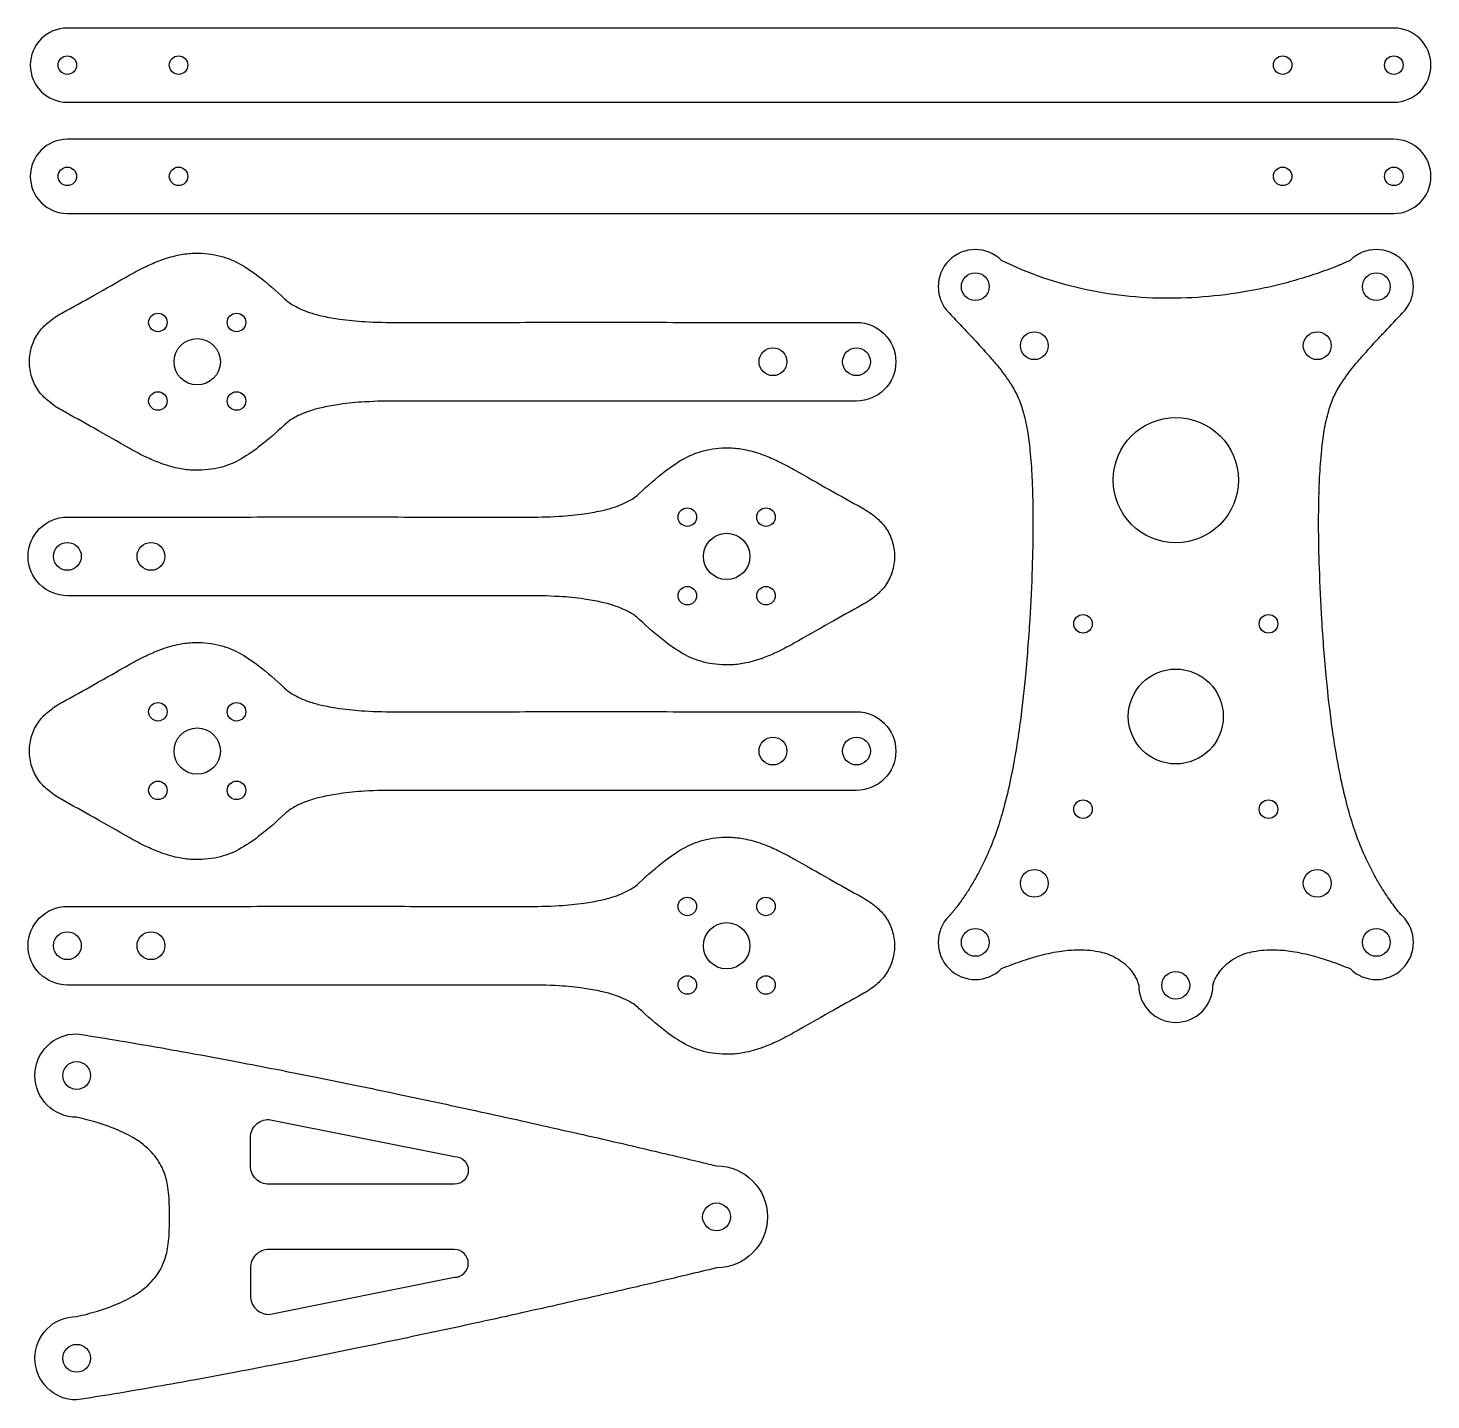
# Model space of a CAD drawing. Header units: millimetres. Extents: x 1 to 152, y -149 to -1.
import ezdxf

# ---------------------------------------------------------------- set-up
doc = ezdxf.new("R2010")
doc.units = ezdxf.units.MM
doc.layers.get('0').update_dxf_attribs({"lineweight": 25})

msp = doc.modelspace()

# ---------------------------------------------------------------- linework, layer by layer
for points in [[(5, -9), (148.03, -9, 1), (148.03, -1), (5, -1, 1)], [(5, -21), (148.03, -21, 1), (148.03, -13), (5, -13, 1)], [(24.73, -123.73), (24.73, -120.73, -0.414214), (26.73, -118.73), (46.73, -122.73, -1), (46.73, -125.73), (26.73, -125.73, -0.414214)], [(24.73, -134.77), (24.73, -137.77, 0.414214), (26.73, -139.77), (46.73, -135.77, 1), (46.73, -132.77), (26.73, -132.77, 0.414214)]]:
    msp.add_lwpolyline(points, format="xyb", close=True)
at = {"flags": 128}
for points in [[(90.09, -32.76, -1), (90.09, -41.24, -0.000027), (83.5, -41.25, -0.000031), (77.74, -41.25, -0.000042), (71.01, -41.25, -0.00005), (65.41, -41.26, -0.00008), (58.35, -41.26, -0.000107), (53.09, -41.25, -0.000279), (44.59, -41.25, -0.000623), (40.78, -41.24, 0.015165), (37.06, -41.33, 0.020802), (34.36, -41.6, 0.01862), (32.57, -41.92, 0.024114), (31.22, -42.28, 0.046138), (29.48, -43.03, 0.067215), (28.42, -43.79, -0.026004), (25.59, -46.23, -0.038802), (23.5, -47.61, -0.073254), (21.2, -48.47, -0.064651), (18.44, -48.7, -0.044031), (16.88, -48.49, -0.034432), (14.96, -47.92, -0.02188), (13.48, -47.28, -0.017943), (11.74, -46.37, 0.001801), (7.89, -44.18, 0.002001), (4.4, -42.24, -0.049325), (2.88, -41.19, -0.062277), (1.88, -40.12, -0.079516), (1.16, -38.67, -0.076002), (0.91, -37, -0.076031), (1.16, -35.33, -0.079542), (1.88, -33.88, -0.062245), (2.88, -32.8, -0.049303), (4.4, -31.76, 0.002001), (7.89, -29.82, 0.001801), (11.74, -27.63, -0.017945), (13.48, -26.72, -0.021882), (14.96, -26.08, -0.034431), (16.88, -25.51, -0.044029), (18.44, -25.3, -0.064651), (21.2, -25.53, -0.073254), (23.5, -26.39, -0.038802), (25.59, -27.77, -0.026004), (28.42, -30.21, 0.067229), (29.48, -30.97, 0.046143), (31.22, -31.72, 0.024109), (32.57, -32.08, 0.018617), (34.36, -32.4, 0.020796), (37.06, -32.67, 0.015162), (40.78, -32.76, -0.000623), (44.59, -32.75, -0.000279), (53.09, -32.75, -0.000107), (58.35, -32.74, -0.00008), (65.41, -32.74, -0.00005), (71.01, -32.75, -0.000042), (77.74, -32.75, -0.000031), (83.5, -32.75, -0.000027), (90.09, -32.76)], [(120.52, -104.27, 1), (128.52, -104.27, -0.045759), (128.64, -103.87, -0.030207), (128.91, -103.31, -0.026615), (129.19, -102.87, -0.026176), (129.52, -102.46, -0.049733), (130.26, -101.76, -0.046962), (131.17, -101.2, -0.069812), (132.9, -100.62, -0.053965), (135.24, -100.44, -0.032345), (137.08, -100.61, -0.025746), (139.36, -101.1, -0.017293), (141.19, -101.67, -0.014582), (143.31, -102.47, 1), (148.97, -96.81, -0.025578), (148.32, -96.06, -0.015192), (147.35, -94.71, -0.012044), (146.64, -93.61, -0.011506), (145.96, -92.44, -0.021565), (144.8, -90.08, -0.02112), (143.82, -87.57, -0.017563), (143.08, -85.14, -0.013805), (142.33, -82, -0.009253), (141.84, -79.4, -0.007837), (141.36, -76.3, -0.01053), (140.77, -71.21, -0.008391), (140.27, -64.8, -0.006804), (140.01, -59.26, -0.008077), (139.92, -54.59, -0.005863), (139.95, -51.81, -0.00703), (140.03, -49.5, -0.011601), (140.25, -46.54, -0.01636), (140.52, -44.45, -0.029464), (141.01, -42.28, -0.039276), (141.59, -40.72, -0.036102), (142.38, -39.3, -0.025776), (143.72, -37.48, -0.010197), (144.66, -36.37, -0.006048), (146.3, -34.56, -0.001748), (147.08, -33.73, -0.000725), (148.97, -31.73, 1), (143.31, -26.07, -0.54476), (143.31, -26.08, -0.003717), (142.76, -26.32, -0.002642), (142.5, -26.44, -0.002423), (142.21, -26.56, -0.004123), (141.67, -26.78, -0.003834), (141.08, -27, -0.006755), (139.97, -27.4, -0.00642), (138.8, -27.79, -0.011988), (136.49, -28.47, -0.011802), (134.12, -29.04, -0.024233), (129.25, -29.84, -0.025202), (124.51, -30.15, -0.027645), (119.57, -29.96, -0.028834), (114.88, -29.23, -0.030444), (110.19, -27.93, -0.030664), (105.73, -26.07, 1), (100.07, -31.73, -0.000725), (101.96, -33.73, -0.001749), (102.74, -34.56, -0.00605), (104.38, -36.37, -0.010201), (105.32, -37.48, -0.025781), (106.66, -39.3, -0.036106), (107.45, -40.72, -0.039267), (108.03, -42.28, -0.029457), (108.52, -44.45, -0.01636), (108.79, -46.54, -0.011601), (109.01, -49.5, -0.00703), (109.09, -51.81, -0.005863), (109.12, -54.59, -0.008077), (109.03, -59.26, -0.006803), (108.77, -64.8, -0.008391), (108.27, -71.21, -0.010531), (107.68, -76.31, -0.007837), (107.2, -79.4, -0.009253), (106.71, -82, -0.013804), (105.96, -85.14, -0.017562), (105.22, -87.57, -0.021121), (104.24, -90.08, -0.021566), (103.08, -92.44, -0.011505), (102.4, -93.62, -0.012044), (101.69, -94.71, -0.006755), (101.3, -95.27, -0.007223), (100.92, -95.79, -0.004203), (100.71, -96.06, -0.004562), (100.51, -96.31, -0.002722), (100.39, -96.44, -0.002984), (100.29, -96.56, -0.001811), (100.24, -96.63, -0.001999), (100.18, -96.69, -0.001227), (100.15, -96.72, -0.001362), (100.13, -96.75), (100.1, -96.78), (100.07, -96.81, 1), (105.73, -102.47, -0.014588), (107.85, -101.66, -0.0173), (109.68, -101.1, -0.025759), (111.96, -100.61, -0.032364), (113.8, -100.44, -0.053982), (116.15, -100.62, -0.06983), (117.87, -101.2, -0.046953), (118.78, -101.77, -0.049719), (119.52, -102.46, -0.026166), (119.85, -102.87, -0.026605), (120.13, -103.31, -0.01398), (120.25, -103.54, -0.01452), (120.35, -103.78, -0.017903), (120.47, -104.08, -0.029501), (120.52, -104.27)], [(5, -62.24, -1), (5, -53.76, -0.000027), (11.59, -53.75, -0.000031), (17.35, -53.75, -0.000042), (24.08, -53.75, -0.00005), (29.68, -53.74, -0.00008), (36.74, -53.74, -0.000107), (42, -53.75, -0.000279), (50.51, -53.75, -0.000623), (54.32, -53.76, 0.015165), (58.04, -53.67, 0.020802), (60.73, -53.4, 0.01862), (62.52, -53.08, 0.024114), (63.87, -52.72, 0.046138), (65.62, -51.97, 0.067215), (66.67, -51.21, -0.026004), (69.5, -48.77, -0.038802), (71.6, -47.39, -0.073254), (73.89, -46.53, -0.064651), (76.65, -46.3, -0.044031), (78.21, -46.51, -0.034432), (80.13, -47.08, -0.02188), (81.61, -47.72, -0.017943), (83.35, -48.63, 0.001801), (87.21, -50.82, 0.002001), (90.69, -52.76, -0.049325), (92.22, -53.81, -0.062277), (93.21, -54.88, -0.079516), (93.93, -56.33, -0.076002), (94.19, -58, -0.076031), (93.93, -59.67, -0.079542), (93.21, -61.12, -0.062245), (92.21, -62.2, -0.049303), (90.69, -63.24, 0.002001), (87.21, -65.18, 0.001801), (83.35, -67.37, -0.017945), (81.61, -68.28, -0.021882), (80.13, -68.92, -0.034431), (78.21, -69.49, -0.044029), (76.65, -69.7, -0.064651), (73.89, -69.47, -0.073254), (71.6, -68.61, -0.038802), (69.5, -67.23, -0.026004), (66.67, -64.79, 0.067229), (65.62, -64.03, 0.046143), (63.87, -63.28, 0.024109), (62.52, -62.92, 0.018617), (60.73, -62.6, 0.020796), (58.03, -62.33, 0.015162), (54.32, -62.24, -0.000623), (50.51, -62.25, -0.000279), (42, -62.25, -0.000107), (36.74, -62.26, -0.00008), (29.68, -62.26, -0.00005), (24.08, -62.25, -0.000042), (17.35, -62.25, -0.000031), (11.59, -62.25, -0.000027), (5, -62.24)], [(90.09, -74.76, -1), (90.09, -83.24, -0.000027), (83.5, -83.25, -0.000031), (77.74, -83.25, -0.000042), (71.01, -83.25, -0.00005), (65.41, -83.26, -0.00008), (58.35, -83.26, -0.000107), (53.09, -83.25, -0.000279), (44.59, -83.25, -0.000623), (40.78, -83.24, 0.015165), (37.06, -83.33, 0.020802), (34.36, -83.6, 0.01862), (32.57, -83.92, 0.024114), (31.22, -84.28, 0.046138), (29.48, -85.03, 0.067215), (28.42, -85.79, -0.026004), (25.59, -88.23, -0.038802), (23.5, -89.61, -0.073254), (21.2, -90.47, -0.064651), (18.44, -90.7, -0.044031), (16.88, -90.49, -0.034432), (14.96, -89.92, -0.02188), (13.48, -89.28, -0.017943), (11.74, -88.37, 0.001801), (7.89, -86.18, 0.002001), (4.4, -84.24, -0.049325), (2.88, -83.19, -0.062277), (1.88, -82.12, -0.079516), (1.16, -80.67, -0.076002), (0.91, -79, -0.076031), (1.16, -77.33, -0.079542), (1.88, -75.88, -0.062245), (2.88, -74.8, -0.049303), (4.4, -73.76, 0.002001), (7.89, -71.82, 0.001801), (11.74, -69.63, -0.017945), (13.48, -68.72, -0.021882), (14.96, -68.08, -0.034431), (16.88, -67.51, -0.044029), (18.44, -67.3, -0.064651), (21.2, -67.53, -0.073254), (23.5, -68.39, -0.038802), (25.59, -69.77, -0.026004), (28.42, -72.21, 0.067229), (29.48, -72.97, 0.046143), (31.22, -73.72, 0.024109), (32.57, -74.08, 0.018617), (34.36, -74.4, 0.020796), (37.06, -74.67, 0.015162), (40.78, -74.76, -0.000623), (44.59, -74.75, -0.000279), (53.09, -74.75, -0.000107), (58.35, -74.74, -0.00008), (65.41, -74.74, -0.00005), (71.01, -74.75, -0.000042), (77.74, -74.75, -0.000031), (83.5, -74.75, -0.000027), (90.09, -74.76)], [(5, -104.24, -1), (5, -95.76, -0.000027), (11.59, -95.75, -0.000031), (17.35, -95.75, -0.000042), (24.08, -95.75, -0.00005), (29.68, -95.74, -0.00008), (36.74, -95.74, -0.000107), (42, -95.75, -0.000279), (50.51, -95.75, -0.000623), (54.32, -95.76, 0.015165), (58.04, -95.67, 0.020802), (60.73, -95.4, 0.01862), (62.52, -95.08, 0.024114), (63.87, -94.72, 0.046138), (65.62, -93.97, 0.067215), (66.67, -93.21, -0.026004), (69.5, -90.77, -0.038802), (71.6, -89.39, -0.073254), (73.89, -88.53, -0.064651), (76.65, -88.3, -0.044031), (78.21, -88.51, -0.034432), (80.13, -89.08, -0.02188), (81.61, -89.72, -0.017943), (83.35, -90.63, 0.001801), (87.21, -92.82, 0.002001), (90.69, -94.76, -0.049325), (92.22, -95.81, -0.062277), (93.21, -96.88, -0.079516), (93.93, -98.33, -0.076002), (94.19, -100, -0.076031), (93.93, -101.67, -0.079542), (93.21, -103.12, -0.062245), (92.21, -104.2, -0.049303), (90.69, -105.24, 0.002001), (87.21, -107.18, 0.001801), (83.35, -109.37, -0.017945), (81.61, -110.28, -0.021882), (80.13, -110.92, -0.034431), (78.21, -111.49, -0.044029), (76.65, -111.7, -0.064651), (73.89, -111.47, -0.073254), (71.6, -110.61, -0.038802), (69.5, -109.23, -0.026004), (66.67, -106.79, 0.067229), (65.62, -106.03, 0.046143), (63.87, -105.28, 0.024109), (62.52, -104.92, 0.018617), (60.73, -104.6, 0.020796), (58.03, -104.33, 0.015162), (54.32, -104.24, -0.000623), (50.51, -104.25, -0.000279), (42, -104.25, -0.000107), (36.74, -104.26, -0.00008), (29.68, -104.26, -0.00005), (24.08, -104.25, -0.000042), (17.35, -104.25, -0.000031), (11.59, -104.25, -0.000027), (5, -104.24)], [(75, -123.75, -1), (75, -134.75, -0.00164), (71.75, -135.53, -0.001004), (66.44, -136.78, -0.000842), (62.19, -137.76, -0.000829), (57.86, -138.74, -0.001739), (48.96, -140.72, -0.001863), (40.63, -142.5, -0.001073), (36.19, -143.43, -0.001139), (32, -144.28, -0.001305), (27.52, -145.17, -0.001409), (23.36, -145.97, -0.001675), (18.82, -146.82, -0.001846), (14.69, -147.56, -0.002305), (10.07, -148.35, -0.002616), (6, -149, -1), (6, -140, 0.017033), (8.23, -139.42, 0.021485), (9.95, -138.82, 0.036666), (12.06, -137.81, 0.048752), (13.5, -136.78, 0.03519), (14.26, -136.02, 0.038154), (14.85, -135.23, 0.039134), (15.31, -134.35, 0.036607), (15.65, -133.34, 0.027268), (15.84, -132.45, 0.021595), (15.96, -131.31, 0.010456), (15.99, -130.63, 0.005172), (16, -129.25, 0.005179), (15.99, -127.87, 0.01047), (15.96, -127.19, 0.021618), (15.84, -126.05, 0.027295), (15.65, -125.16, 0.036619), (15.31, -124.15, 0.039139), (14.84, -123.27, 0.03814), (14.26, -122.48, 0.035173), (13.5, -121.72, 0.048728), (12.06, -120.69, 0.036649), (9.95, -119.68, 0.021475), (8.22, -119.08, 0.017026), (6, -118.5, -1), (6, -109.5, -0.002616), (10.07, -110.15, -0.002305), (14.69, -110.94, -0.001846), (18.81, -111.68, -0.001675), (23.36, -112.53, -0.001409), (27.52, -113.33, -0.001305), (32, -114.22, -0.001139), (36.19, -115.07, -0.001073), (40.63, -116, -0.001863), (48.96, -117.78, -0.001739), (57.86, -119.76, -0.000829), (62.19, -120.74, -0.000842), (66.44, -121.72, -0.000453), (68.64, -122.24, -0.000479), (70.72, -122.73, -0.000624), (73.44, -123.37, -0.001088), (75, -123.75)]]:
    msp.add_lwpolyline(points, format="xyb", dxfattribs=at)
for centre, radius in [((5, -5), 1), ((16.99, -5), 1), ((136.04, -5), 1), ((148.03, -5), 1), ((5, -17), 1), ((16.99, -17), 1), ((136.04, -17), 1), ((148.03, -17), 1), ((102.9, -28.9), 1.5), ((146.14, -28.9), 1.5), ((14.76, -32.76), 1), ((23.24, -32.76), 1), ((19, -37), 2.5), ((109.27, -35.27), 1.5), ((139.77, -35.27), 1.5), ((81.08, -37), 1.5), ((90.09, -37), 1.5), ((14.76, -41.24), 1), ((23.24, -41.24), 1), ((124.52, -49.77), 6.75), ((71.85, -53.76), 1), ((80.33, -53.76), 1), ((76.09, -58), 2.5), ((5, -58), 1.5), ((14.01, -58), 1.5), ((71.85, -62.24), 1), ((80.33, -62.24), 1), ((114.52, -65.27), 1), ((134.52, -65.27), 1), ((124.52, -75.27), 5.12), ((14.76, -74.76), 1), ((23.24, -74.76), 1), ((19, -79), 2.5), ((81.08, -79), 1.5), ((90.09, -79), 1.5), ((14.76, -83.24), 1), ((23.24, -83.24), 1), ((114.52, -85.27), 1), ((134.52, -85.27), 1), ((109.27, -93.27), 1.5), ((139.77, -93.27), 1.5), ((71.85, -95.76), 1), ((80.33, -95.76), 1), ((76.09, -100), 2.5), ((102.9, -99.64), 1.5), ((146.14, -99.64), 1.5), ((5, -100), 1.5), ((14.01, -100), 1.5), ((124.52, -104.27), 1.5), ((71.85, -104.24), 1), ((80.33, -104.24), 1), ((6, -114), 1.5), ((75, -129.25), 1.5), ((6, -144.5), 1.5)]:
    msp.add_circle(centre, radius)

doc.saveas('drawing.dxf')
